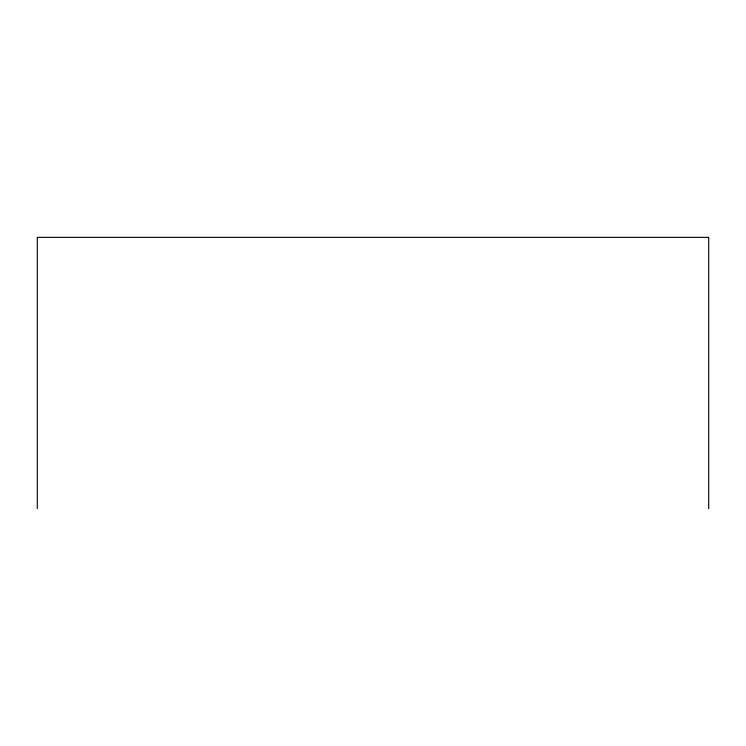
<?xml version="1.0" encoding="UTF-8"?>
<svg xmlns="http://www.w3.org/2000/svg" width="746" height="746" viewBox="0 0 746 746"><rect width="100%" height="100%" fill="white"/><g stroke="black" fill="none" stroke-linecap="round" stroke-linejoin="round"><path stroke-width="1.12" d="M708.7 508.651L708.7 237.349L37.3 237.349L37.3 508.651"/></g></svg>
